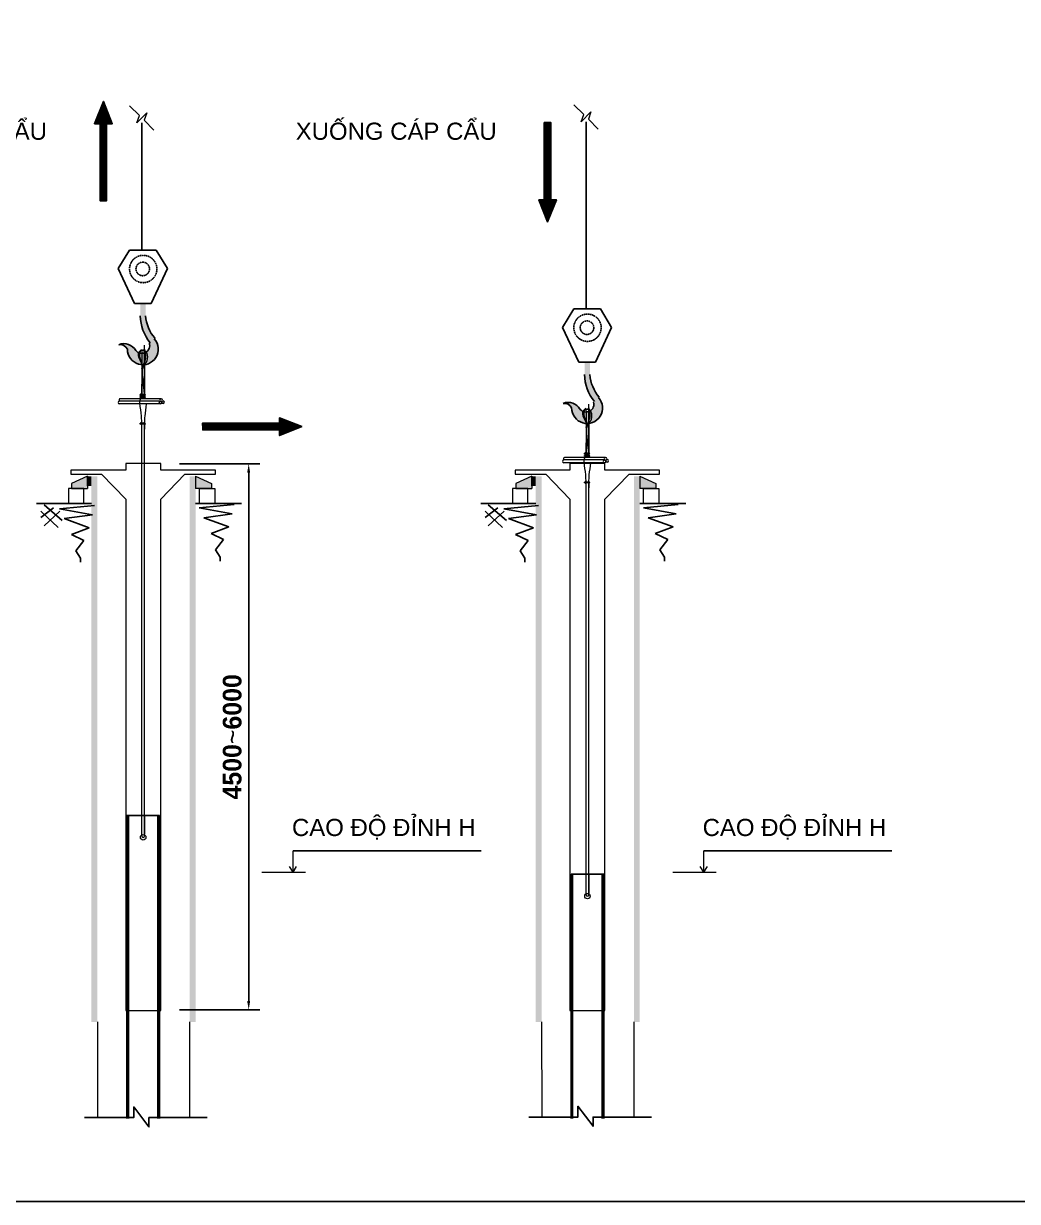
# Model space of a CAD drawing. Header units: millimetres. Extents: x -346728 to 1320345, y -537202 to -385966.
# Drawn here: x 1057717 to 1075513, y -455391 to -434298 of the extents above; entities that cross this region are included whole.
import ezdxf

# ---------------------------------------------------------------- set-up
doc = ezdxf.new("R2010")
doc.units = ezdxf.units.MM
doc.header["$LTSCALE"] = 100
doc.linetypes.add('DASHED2', pattern=[0.375, 0.25, -0.125])
doc.linetypes.add('HIDDEN', pattern=[9.525, 6.35, -3.175])
for name, color, linetype in [('9', 9, 'Continuous'), ('A-TEXT', 7, 'Continuous'), ('COT-THEP', 1, 'Continuous'), ('DUONG-BAO', 2, 'Continuous'), ('hiden', 8, 'HIDDEN'), ('NET', 1, 'Continuous'), ('ONGVACH', 5, 'Continuous')]:
    doc.layers.add(name, color=color, linetype=linetype)
doc.layers.add('cua', color=44, linetype='Continuous', lineweight=13)
doc.styles.add('2', font='VHAVAN.TTF')
doc.styles.add('VnArialH', font='VHARIAL.TTF')
doc.dimstyles.new('KT1', dxfattribs={"dimtxt": 250, "dimasz": 1000, "dimexe": 100, "dimexo": 100, "dimgap": 50, "dimtad": 1, "dimdec": 0, "dimzin": 2, "dimdsep": 46, "dimtxsty": 'Standard', "dimblk2": 'OBLIQUE', "dimcen": 0.09, "dimdle": 100, "dimclrt": 2, "dimadec": 0, "dimazin": 0, "dimtfac": 1, "dimtdec": 0, "dimtofl": 0, "dimtmove": 0, "dimatfit": 3, "dimfxl": 1, "dimtolj": 1, "dimtzin": 2, "dimarcsym": 0})

# ---------------------------------------------------------------- blocks, each defined once
blk = doc.blocks.new('*D302')
at = {"layer": 'A-TEXT', "color": 117, "lineweight": -2, "transparency": 16777216}
for p, q in [((1060507, -442183), (1061948, -442183)), ((1060507, -451959), (1061948, -451959))]:
    blk.add_line(p, q, dxfattribs=at)
at = {"layer": 'A-TEXT', "color": 21, "lineweight": -2, "transparency": 16777216}
blk.add_line((1061748, -442343), (1061748, -451799), dxfattribs=at)
at = {"layer": 'A-TEXT', "color": 21, "transparency": 16777216}
for points in [[(1061721, -442343), (1061775, -442343), (1061748, -442183)], [(1061721, -451799), (1061775, -451799), (1061748, -451959)]]:
    blk.add_solid(points, dxfattribs=at)
at = {"layer": 'DEFPOINTS', "color": 0, "transparency": 16777216}
for p in [(1060407, -442183), (1060407, -451959), (1061748, -451959)]:
    blk.add_point(p, dxfattribs=at)
at = {"layer": 'A-TEXT', "color": 2, "transparency": 16777216, "insert": (1061454, -447071), "char_height": 40, "attachment_point": 5, "rotation": 90, "style": '2'}
blk.add_mtext('\\A1;{\\f.VnAvantH|b1|i0|c0|p34;\\H8.333x;4500\\f.VnAvantH|b0|i0|c0|p34;~\\f.VnAvantH|b1|i0|c0|p34;\\H1.001x;6000}', dxfattribs=at)
blk = doc.blocks.new('LVL-KHUNGTEN')
blk.add_lwpolyline([(61073, 41093), (119124, 41093), (119124, 62), (61073, 62)], close=True)
at = {"layer": 'DEFPOINTS'}
blk.add_line((119124, 62), (61073, 62), dxfattribs=at)

msp = doc.modelspace()

# ---------------------------------------------------------------- hatches: boundary and pattern name
h = msp.add_hatch()
h.set_pattern_fill('ANSI37', color=256, scale=1.842586, style=0)
h.set_pattern_definition([(45, (1027449.9733, -501233.05662), (-0.1628631381, 0.1628631381), []), (135, (1027449.9733, -501233.05662), (-0.1628631381, -0.1628631381), [])])
h.paths.add_polyline_path([(1060049.7, -440329.3, 0.4139754), (1060073.5, -439938.4, -0.1675092), (1059902.2, -439531.9), (1059902.2, -439309.6), (1059852.5, -439309.6), (1059807.9, -439309.6), (1059807.9, -439531.9, 0.1669187), (1059983.7, -440014.8, -0.3748597), (1059903.6, -440183.3)])
h.paths.add_polyline_path([(1059903.6, -440183.3, -0.3256233), (1059740.6, -440146.9, 0.3838676), (1059435.4, -440040.1, -0.3456423), (1059588.9, -440121.9, 0.6465069), (1060049.7, -440329.3)])
h = msp.add_hatch()
h.set_pattern_fill('ANSI37', color=256, scale=1.842586, style=0)
h.set_pattern_definition([(45, (1035404.65733, -502284.96807), (-0.1628631381, 0.1628631381), []), (135, (1035404.65733, -502284.96807), (-0.1628631381, -0.1628631381), [])])
h.paths.add_polyline_path([(1068004.3, -441381.2, 0.4139754), (1068028.2, -440990.3, -0.1675092), (1067856.9, -440583.8), (1067856.9, -440361.6), (1067807.2, -440361.6), (1067762.6, -440361.6), (1067762.6, -440583.8, 0.1669187), (1067938.3, -441066.8, -0.3748597), (1067858.3, -441235.2)])
h.paths.add_polyline_path([(1067858.3, -441235.2, -0.3256233), (1067695.3, -441198.8, 0.3838676), (1067390.1, -441092.1, -0.3456423), (1067543.6, -441173.9, 0.6465069), (1068004.3, -441381.2)])
at = {"layer": 'COT-THEP'}
h = msp.add_hatch(dxfattribs=at)
h.set_pattern_fill('ANSI37', color=0, scale=5.896275, style=0)
h.set_pattern_definition([(315, (1044263.75164, -405755.99154), (-0.521162042, -0.521162042), []), (225, (1044263.75164, -405755.99154), (-0.521162042, 0.521162042), [])])
h.paths.add_polyline_path([(1059087, -436091.7), (1058986.9, -436091.7), (1059146, -435693.5), (1059305.1, -436091.7), (1059204.9, -436091.7), (1059204.9, -437471.7), (1059087, -437471.7)])
h = msp.add_hatch(dxfattribs=at)
h.set_pattern_fill('ANSI37', color=0, scale=5.896275, style=0)
h.set_pattern_definition([(45, (1052218.43566, -467788.87324), (-0.521162042, 0.521162042), []), (135, (1052218.43566, -467788.87324), (-0.521162042, -0.521162042), [])])
h.paths.add_polyline_path([(1067041.7, -437453.2), (1066941.5, -437453.2), (1067100.6, -437851.4), (1067259.7, -437453.2), (1067159.6, -437453.2), (1067159.6, -436073.1), (1067041.7, -436073.1)])
h = msp.add_hatch(dxfattribs=at)
h.set_pattern_fill('ANSI37', color=0, scale=5.896275, angle=-90, style=0)
h.set_pattern_definition([(225, (1092637.3561, -426633.7734), (-0.521162042, 0.521162042), []), (135, (1092637.3561, -426633.7734), (0.521162042, 0.521162042), [])])
h.paths.add_polyline_path([(1062301.6, -441457), (1062301.6, -441356.9), (1062699.8, -441516), (1062301.6, -441675.1), (1062301.6, -441574.9), (1060921.6, -441574.9), (1060921.6, -441457)])
for points in [[(1058848.4, -442577.3), (1058932.9, -442577.3), (1058932.9, -442403.7), (1058848.4, -442403.7)], [(1066803.1, -442577.3), (1066887.6, -442577.3), (1066887.6, -442403.7), (1066803.1, -442403.7)]]:
    msp.add_hatch(color=5, dxfattribs=at).paths.add_polyline_path(points)
at = {"layer": 'cua'}
for points in [[(1058863.4, -442403.6), (1058863.4, -442625.3), (1058575.3, -442625.3), (1058575.3, -442536.8)], [(1060796.4, -442403.6), (1060796.4, -442625.3), (1061084.5, -442625.3), (1061084.5, -442536.8)], [(1066818.1, -442403.6), (1066818.1, -442625.3), (1066530, -442625.3), (1066530, -442536.8)], [(1068751.1, -442403.6), (1068751.1, -442625.3), (1069039.2, -442625.3), (1069039.2, -442536.8)]]:
    msp.add_hatch(color=256, dxfattribs=at).paths.add_polyline_path(points)

# ---------------------------------------------------------------- linework, layer by layer
at = {"color": 7}
for p, q in [((1058986.9, -436091.7, -881.1), (1059146, -435693.5, -881.1)), ((1059305.1, -436091.7, -881.1), (1059146, -435693.5, -881.1)), ((1059087, -436091.7, -881.1), (1058986.9, -436091.7, -881.1)), ((1059087, -437471.7, -881.1), (1059087, -436091.7, -881.1)), ((1059204.9, -437471.7, -881.1), (1059204.9, -436091.7, -881.1)), ((1059204.9, -436091.7, -881.1), (1059305.1, -436091.7, -881.1)), ((1067041.7, -436073.1, -881.1), (1067041.7, -437453.2, -881.1)), ((1067041.7, -436073.1, -881.1), (1067159.6, -436073.1, -881.1)), ((1067159.6, -436073.1, -881.1), (1067159.6, -437453.2, -881.1)), ((1066941.5, -437453.2, -881.1), (1067100.6, -437851.4, -881.1)), ((1067041.7, -437453.2, -881.1), (1066941.5, -437453.2, -881.1)), ((1067259.7, -437453.2, -881.1), (1067100.6, -437851.4, -881.1)), ((1067159.6, -437453.2, -881.1), (1067259.7, -437453.2, -881.1)), ((1059087, -437471.7, -881.1), (1059204.9, -437471.7, -881.1)), ((1060921.6, -441457, -881.1), (1062301.6, -441457, -881.1)), ((1062301.6, -441356.9, -881.1), (1062699.8, -441516, -881.1)), ((1062301.6, -441457, -881.1), (1062301.6, -441356.9, -881.1)), ((1062301.6, -441457, -881.1), (1062301.6, -441574.9, -881.1)), ((1060921.6, -441574.9, -881.1), (1062301.6, -441574.9, -881.1)), ((1062301.6, -441675.1, -881.1), (1062699.8, -441516, -881.1)), ((1062301.6, -441574.9, -881.1), (1062301.6, -441675.1, -881.1))]:
    msp.add_line(p, q, dxfattribs=at)
at = {"color": 2}
for p, q in [((1059613.1, -438353.8, -881.1), (1059412.9, -438687.2, -881.1)), ((1059857.8, -438353.8, -881.1), (1059613.1, -438353.8, -881.1)), ((1059847.2, -438353.8, -881.1), (1060091.9, -438353.8, -881.1)), ((1060091.9, -438353.8, -881.1), (1060292.1, -438687.2, -881.1)), ((1059412.9, -438687.2, -881.1), (1059702.1, -439309.6, -881.1)), ((1060292.1, -438687.2, -881.1), (1060002.9, -439309.6, -881.1)), ((1067567.8, -439405.7, -881.1), (1067367.6, -439739.1, -881.1)), ((1067812.4, -439405.7, -881.1), (1067567.8, -439405.7, -881.1)), ((1067801.9, -439405.7, -881.1), (1068046.6, -439405.7, -881.1)), ((1068046.6, -439405.7, -881.1), (1068246.8, -439739.1, -881.1)), ((1067367.6, -439739.1, -881.1), (1067656.7, -440361.6, -881.1)), ((1068246.8, -439739.1, -881.1), (1067957.6, -440361.6, -881.1))]:
    msp.add_line(p, q, dxfattribs=at)
at = {"color": 8}
for p, q in [((1058985, -442928.7, -881.1), (1058360.6, -442987.6, -881.1)), ((1061486, -442911.4, -881.1), (1060861.6, -442970.3, -881.1)), ((1066939.7, -442928.7, -881.1), (1066315.3, -442987.6, -881.1)), ((1069440.7, -442911.4, -881.1), (1068816.3, -442970.3, -881.1)), ((1058253, -442972.2, -881.1), (1058028.2, -443140.7, -881.1)), ((1058365.4, -443028.4, -881.1), (1058084.4, -443295.1, -881.1)), ((1058360.6, -442987.6, -881.1), (1058949.7, -443093.6, -881.1)), ((1058949.7, -443093.6, -881.1), (1058443.1, -443164.2, -881.1)), ((1060861.6, -442970.3, -881.1), (1061450.7, -443076.2, -881.1)), ((1061450.7, -443076.2, -881.1), (1060944.1, -443146.9, -881.1)), ((1060944.1, -443146.9, -881.1), (1061391.8, -443311.7, -881.1)), ((1066207.7, -442972.2, -881.1), (1065982.9, -443140.7, -881.1)), ((1066320.1, -443028.4, -881.1), (1066039.1, -443295.1, -881.1)), ((1066315.3, -442987.6, -881.1), (1066904.4, -443093.6, -881.1)), ((1066904.4, -443093.6, -881.1), (1066397.8, -443164.2, -881.1)), ((1068816.3, -442970.3, -881.1), (1069405.4, -443076.2, -881.1)), ((1069405.4, -443076.2, -881.1), (1068898.8, -443146.9, -881.1)), ((1068898.8, -443146.9, -881.1), (1069346.5, -443311.7, -881.1)), ((1058443.1, -443164.2, -881.1), (1058890.8, -443329, -881.1)), ((1058890.8, -443329, -881.1), (1058572.7, -443446.7, -881.1)), ((1061391.8, -443311.7, -881.1), (1061073.7, -443429.4, -881.1)), ((1066397.8, -443164.2, -881.1), (1066845.5, -443329, -881.1)), ((1066845.5, -443329, -881.1), (1066527.4, -443446.7, -881.1)), ((1069346.5, -443311.7, -881.1), (1069028.4, -443429.4, -881.1)), ((1058572.7, -443446.7, -881.1), (1058796.5, -443552.7, -881.1)), ((1058796.5, -443552.7, -881.1), (1058655.2, -443741.1, -881.1)), ((1061073.7, -443429.4, -881.1), (1061297.5, -443535.4, -881.1)), ((1061297.5, -443535.4, -881.1), (1061156.1, -443723.8, -881.1)), ((1066527.4, -443446.7, -881.1), (1066751.2, -443552.7, -881.1)), ((1066751.2, -443552.7, -881.1), (1066609.8, -443741.1, -881.1)), ((1069028.4, -443429.4, -881.1), (1069252.2, -443535.4, -881.1)), ((1069252.2, -443535.4, -881.1), (1069110.8, -443723.8, -881.1)), ((1058655.2, -443741.1, -881.1), (1058737.6, -443870.6, -881.1)), ((1061156.1, -443723.8, -881.1), (1061238.6, -443853.3, -881.1)), ((1066609.8, -443741.1, -881.1), (1066692.3, -443870.6, -881.1)), ((1069110.8, -443723.8, -881.1), (1069193.3, -443853.3, -881.1)), ((1058737.6, -443870.6, -881.1), (1058737.6, -443941.2, -881.1)), ((1061238.6, -443853.3, -881.1), (1061238.6, -443923.9, -881.1)), ((1066692.3, -443870.6, -881.1), (1066692.3, -443941.2, -881.1)), ((1069193.3, -443853.3, -881.1), (1069193.3, -443923.9, -881.1))]:
    msp.add_line(p, q, dxfattribs=at)
at = {"color": 8, "elevation": -881.1}
for points in [[(1058407.6, -443196.9), (1058084.4, -442916)], [(1066362.2, -443196.9), (1066039.1, -442916)], [(1058337.3, -443323.2), (1058028.2, -443028.4)], [(1066292, -443323.2), (1065982.9, -443028.4)]]:
    msp.add_lwpolyline(points, dxfattribs=at)
at = {"color": 6}
for centre, radius, start, end in [((1060598.9, -439517.5, -881.1), 791.1, 181.04514, 218.95063), ((1060577.5, -439486.7, -881.1), 676.8, 183.82825, 221.64453), ((1059852.7, -440130.6, -881.1), 277, 180, 42.02472), ((1059515.5, -440271.6, -881.1), 241.6, 28.72165, 112.72237), ((1059446.8, -440187.5, -881.1), 140.9, 23.81694, 100.0862), ((1059833.9, -440061.8, -881.1), 141.9, 221.34047, 15.68229), ((1068553.6, -440569.4, -881.1), 791.1, 181.04514, 218.95063), ((1068532.2, -440538.7, -881.1), 676.8, 183.82825, 221.64453), ((1067807.4, -441182.5, -881.1), 277, 180, 42.02472), ((1067470.2, -441323.5, -881.1), 241.6, 28.72165, 112.72237), ((1067401.5, -441239.4, -881.1), 140.9, 23.81694, 100.0862), ((1067788.5, -441113.7, -881.1), 141.9, 221.34047, 15.68229)]:
    msp.add_arc(centre, radius, start, end, dxfattribs=at)
at = {"layer": '9'}
for p, q in [((1059834, -438362.4, -881.1), (1059834, -436078.6, -881.1)), ((1067788.7, -439414.4, -881.1), (1067788.7, -436060, -881.1))]:
    msp.add_line(p, q, dxfattribs=at)
at = {"layer": 'A-TEXT', "color": 2}
for p, q in [((1062542, -449110.9, -881.1), (1065910, -449110.9, -881.1)), ((1069895.4, -449110.9, -881.1), (1073263.4, -449110.9, -881.1))]:
    msp.add_line(p, q, dxfattribs=at)
at = {"layer": 'COT-THEP', "color": 10}
for p, q in [((1057947.3, -442890.1, -881.1), (1058933.2, -442890.1, -881.1)), ((1060796.4, -442890.1, -881.1), (1061622.5, -442890.1, -881.1)), ((1065902, -442890.1, -881.1), (1066887.9, -442890.1, -881.1)), ((1068751.1, -442890.1, -881.1), (1069577.2, -442890.1, -881.1)), ((1059564.8, -448479.4, -881.1), (1059564.8, -453903.5, -881.1)), ((1060153.4, -448479.4, -881.1), (1059564.8, -448479.4, -881.1)), ((1059594.2, -448479.4, -881.1), (1059594.2, -453903.5, -881.1)), ((1060123.9, -448479.4, -881.1), (1060123.9, -453682.4, -881.1)), ((1060153.4, -448479.4, -881.1), (1060153.4, -453653, -881.1)), ((1067519.5, -449531.3, -881.1), (1067519.5, -453903.5, -881.1)), ((1068108.1, -449531.3, -881.1), (1067519.5, -449531.3, -881.1)), ((1067548.9, -449531.3, -881.1), (1067548.9, -453903.5, -881.1)), ((1068078.6, -449531.3, -881.1), (1068078.6, -453903.5, -881.1)), ((1068108.1, -449531.3, -881.1), (1068108.1, -453903.5, -881.1)), ((1060123.9, -453381.5, -881.1), (1060123.9, -453903.5, -881.1)), ((1060153.4, -453352.1, -881.1), (1060153.4, -453903.5, -881.1))]:
    msp.add_line(p, q, dxfattribs=at)
at = {"layer": 'cua'}
for p, q in [((1067571.7, -435753.1, -881.1), (1067747.1, -435928.5, -881.1)), ((1059617, -435771.6, -881.1), (1059792.4, -435947, -881.1)), ((1059745.2, -436077, -881.1), (1059922.3, -435899.9, -881.1)), ((1059745.2, -436077, -881.1), (1059792.4, -435947, -881.1)), ((1059922.3, -435899.9, -881.1), (1059875.2, -436029.8, -881.1)), ((1067699.9, -436058.4, -881.1), (1067877, -435881.3, -881.1)), ((1067699.9, -436058.4, -881.1), (1067747.1, -435928.5, -881.1)), ((1067877, -435881.3, -881.1), (1067829.9, -436011.3, -881.1)), ((1059875.2, -436029.8, -881.1), (1060050.6, -436205.2, -881.1)), ((1067829.9, -436011.3, -881.1), (1068005.3, -436186.7, -881.1)), ((1059834.6, -440176.9, -881.1), (1059834.6, -440995.2, -881.1)), ((1059883.6, -440995.2, -881.1), (1059883.6, -440059.4, -881.1)), ((1059883.6, -440127.9, -881.1), (1059883.6, -440995.2, -881.1)), ((1060182.3, -441015.8, -881.1), (1059446.6, -441015.8, -881.1)), ((1059818.5, -440940, -881.1), (1059808, -440940, -881.1)), ((1059808, -440956.5, -881.1), (1059808, -440940, -881.1)), ((1059818.5, -440956.5, -881.1), (1059808, -440956.5, -881.1)), ((1059818.5, -440978.8, -881.1), (1059808, -440978.8, -881.1)), ((1059808, -440995.2, -881.1), (1059808, -440978.8, -881.1)), ((1059818.5, -440995.2, -881.1), (1059808, -440995.2, -881.1)), ((1059818.5, -440931.8, -881.1), (1059818.5, -440964.7, -881.1)), ((1059828.5, -440931.8, -881.1), (1059818.5, -440931.8, -881.1)), ((1059828.5, -440964.7, -881.1), (1059818.5, -440964.7, -881.1)), ((1059818.5, -440970.6, -881.1), (1059818.5, -441003.4, -881.1)), ((1059828.5, -440970.6, -881.1), (1059818.5, -440970.6, -881.1)), ((1059828.5, -441003.4, -881.1), (1059818.5, -441003.4, -881.1)), ((1059828.5, -440931.8, -881.1), (1059828.5, -440964.7, -881.1)), ((1059891.8, -440940, -881.1), (1059828.5, -440940, -881.1)), ((1059891.8, -440956.5, -881.1), (1059828.5, -440956.5, -881.1)), ((1059828.5, -440970.6, -881.1), (1059828.5, -441003.4, -881.1)), ((1059891.8, -440978.8, -881.1), (1059828.5, -440978.8, -881.1)), ((1059891.8, -440995.2, -881.1), (1059828.5, -440995.2, -881.1)), ((1059834.6, -440978.8, -881.1), (1059834.6, -440956.5, -881.1)), ((1059883.6, -440978.8, -881.1), (1059883.6, -440956.5, -881.1)), ((1060163.7, -441061.5, -881.1), (1059433.7, -441061.5, -881.1)), ((1060165.7, -441110.5, -881.1), (1059435.7, -441110.5, -881.1)), ((1060214.4, -441101.2, -881.1), (1060185, -441101.2, -881.1)), ((1067789.3, -441228.8, -881.1), (1067789.3, -442047.1, -881.1)), ((1067838.3, -442047.1, -881.1), (1067838.3, -441111.3, -881.1)), ((1067838.3, -441179.8, -881.1), (1067838.3, -442047.1, -881.1)), ((1059818.5, -441456.3, -881.1), (1059808, -441456.3, -881.1)), ((1059808, -441472.7, -881.1), (1059808, -441456.3, -881.1)), ((1059818.5, -441448.1, -881.1), (1059818.5, -441480.9, -881.1)), ((1059828.5, -441448.1, -881.1), (1059818.5, -441448.1, -881.1)), ((1059828.5, -441448.1, -881.1), (1059828.5, -441480.9, -881.1)), ((1059891.8, -441456.3, -881.1), (1059828.5, -441456.3, -881.1)), ((1059834.6, -441456.3, -881.1), (1059834.6, -441472.7, -881.1)), ((1059883.6, -448479.4, -881.1), (1059883.6, -441456.3, -881.1)), ((1059883.6, -441456.3, -881.1), (1059883.6, -441559.4, -881.1)), ((1059818.5, -441472.7, -881.1), (1059808, -441472.7, -881.1)), ((1059828.5, -441480.9, -881.1), (1059818.5, -441480.9, -881.1)), ((1059891.8, -441472.7, -881.1), (1059828.5, -441472.7, -881.1)), ((1059834.6, -448847.3, -881.1), (1059834.6, -441472.7, -881.1)), ((1059883.6, -441510.4, -881.1), (1059883.6, -441472.7, -881.1)), ((1068137, -442067.7, -881.1), (1067401.3, -442067.7, -881.1)), ((1067773.1, -441991.9, -881.1), (1067762.7, -441991.9, -881.1)), ((1067762.7, -442008.4, -881.1), (1067762.7, -441991.9, -881.1)), ((1067773.1, -442008.4, -881.1), (1067762.7, -442008.4, -881.1)), ((1067773.1, -442030.7, -881.1), (1067762.7, -442030.7, -881.1)), ((1067762.7, -442047.1, -881.1), (1067762.7, -442030.7, -881.1)), ((1067773.1, -442047.1, -881.1), (1067762.7, -442047.1, -881.1)), ((1067773.1, -441983.7, -881.1), (1067773.1, -442016.6, -881.1)), ((1067783.2, -441983.7, -881.1), (1067773.1, -441983.7, -881.1)), ((1067783.2, -442016.6, -881.1), (1067773.1, -442016.6, -881.1)), ((1067773.1, -442022.5, -881.1), (1067773.1, -442055.3, -881.1)), ((1067783.2, -442022.5, -881.1), (1067773.1, -442022.5, -881.1)), ((1067783.2, -442055.3, -881.1), (1067773.1, -442055.3, -881.1)), ((1067783.2, -441983.7, -881.1), (1067783.2, -442016.6, -881.1)), ((1067846.5, -441991.9, -881.1), (1067783.2, -441991.9, -881.1)), ((1067846.5, -442008.4, -881.1), (1067783.2, -442008.4, -881.1)), ((1067783.2, -442022.5, -881.1), (1067783.2, -442055.3, -881.1)), ((1067846.5, -442030.7, -881.1), (1067783.2, -442030.7, -881.1)), ((1067846.5, -442047.1, -881.1), (1067783.2, -442047.1, -881.1)), ((1067789.3, -442030.7, -881.1), (1067789.3, -442008.4, -881.1)), ((1067838.3, -442030.7, -881.1), (1067838.3, -442008.4, -881.1)), ((1068118.4, -442113.4, -881.1), (1067388.4, -442113.4, -881.1)), ((1068120.4, -442162.4, -881.1), (1067390.4, -442162.4, -881.1)), ((1068169.1, -442153.1, -881.1), (1068139.7, -442153.1, -881.1)), ((1058863.4, -442403.6, -881.1), (1058575.3, -442536.8, -881.1)), ((1058863.4, -442403.6, -881.1), (1058863.4, -442625.3, -881.1)), ((1060796.4, -442403.6, -881.1), (1061084.5, -442536.8, -881.1)), ((1060796.4, -442403.6, -881.1), (1060796.4, -442625.3, -881.1)), ((1066818.1, -442403.6, -881.1), (1066530, -442536.8, -881.1)), ((1066818.1, -442403.6, -881.1), (1066818.1, -442625.3, -881.1)), ((1067773.1, -442508.2, -881.1), (1067762.7, -442508.2, -881.1)), ((1067762.7, -442524.6, -881.1), (1067762.7, -442508.2, -881.1)), ((1067773.1, -442500, -881.1), (1067773.1, -442532.9, -881.1)), ((1067783.2, -442500, -881.1), (1067773.1, -442500, -881.1)), ((1067783.2, -442500, -881.1), (1067783.2, -442532.9, -881.1)), ((1067846.5, -442508.2, -881.1), (1067783.2, -442508.2, -881.1)), ((1067789.3, -442508.2, -881.1), (1067789.3, -442524.6, -881.1)), ((1067838.3, -449531.3, -881.1), (1067838.3, -442508.2, -881.1)), ((1067838.3, -442508.2, -881.1), (1067838.3, -442611.4, -881.1)), ((1068751.1, -442403.6, -881.1), (1069039.2, -442536.8, -881.1)), ((1068751.1, -442403.6, -881.1), (1068751.1, -442625.3, -881.1)), ((1058575.3, -442536.8, -881.1), (1058575.3, -442625.3, -881.1)), ((1058575.3, -442625.3, -881.1), (1058863.4, -442625.3, -881.1)), ((1061084.5, -442625.3, -881.1), (1060796.4, -442625.3, -881.1)), ((1061084.5, -442536.8, -881.1), (1061084.5, -442625.3, -881.1)), ((1066530, -442536.8, -881.1), (1066530, -442625.3, -881.1)), ((1066530, -442625.3, -881.1), (1066818.1, -442625.3, -881.1)), ((1067773.1, -442524.6, -881.1), (1067762.7, -442524.6, -881.1)), ((1067783.2, -442532.9, -881.1), (1067773.1, -442532.9, -881.1)), ((1067846.5, -442524.6, -881.1), (1067783.2, -442524.6, -881.1)), ((1067789.3, -449899.2, -881.1), (1067789.3, -442524.6, -881.1)), ((1067838.3, -442562.3, -881.1), (1067838.3, -442524.6, -881.1)), ((1069039.2, -442625.3, -881.1), (1068751.1, -442625.3, -881.1)), ((1069039.2, -442536.8, -881.1), (1069039.2, -442625.3, -881.1)), ((1059564.8, -448479.4, -881.1), (1060153.4, -448479.4, -881.1)), ((1059883.6, -448847.3, -881.1), (1059883.6, -448829.3, -881.1)), ((1062542, -449493.1, -881.1), (1062542, -449110.9, -881.1)), ((1069895.4, -449493.1, -881.1), (1069895.4, -449110.9, -881.1)), ((1062542, -449493.1, -881.1), (1062476.6, -449393.4, -881.1)), ((1062542, -449493.1, -881.1), (1062607.3, -449393.4, -881.1)), ((1069895.4, -449493.1, -881.1), (1069830, -449393.4, -881.1)), ((1069895.4, -449493.1, -881.1), (1069960.7, -449393.4, -881.1)), ((1061986.5, -449493.1, -881.1), (1062766.6, -449493.1, -881.1)), ((1067519.5, -449531.3, -881.1), (1068108.1, -449531.3, -881.1)), ((1069339.9, -449493.1, -881.1), (1070120, -449493.1, -881.1)), ((1067838.3, -449899.2, -881.1), (1067838.3, -449881.2, -881.1)), ((1059039.3, -452177.1, -881.1), (1059039.9, -453890.2, -881.1)), ((1060690.1, -452176.8, -881.1), (1060690.6, -453889.7, -881.1)), ((1066994, -452177.1, -881.1), (1066994.5, -453890.2, -881.1)), ((1068644.8, -452176.8, -881.1), (1068645.3, -453889.7, -881.1))]:
    msp.add_line(p, q, dxfattribs=at)
at = {"layer": 'cua', "elevation": -881.1}
for points in [[(1059545.6, -451970.1), (1060172.6, -451970.1), (1060172.6, -442817.6), (1060605.3, -442369.8), (1061152.2, -442369.8), (1061152.2, -442296.3), (1060172.6, -442296.3), (1060172.6, -442173.9), (1059545.6, -442173.9), (1059545.6, -442296.3), (1058566, -442296.3), (1058566, -442369.8), (1059112.8, -442369.8), (1059545.6, -442817.6)], [(1067500.3, -451970.1), (1068127.3, -451970.1), (1068127.3, -442817.6), (1068560, -442369.8), (1069106.9, -442369.8), (1069106.9, -442296.3), (1068127.3, -442296.3), (1068127.3, -442173.9), (1067500.3, -442173.9), (1067500.3, -442296.3), (1066520.7, -442296.3), (1066520.7, -442369.8), (1067067.5, -442369.8), (1067500.3, -442817.6)], [(1058794.1, -442625.3), (1058519.7, -442625.3), (1058519.7, -442890.1), (1058794.1, -442890.1)], [(1060865.8, -442625.3), (1061140.2, -442625.3), (1061140.2, -442890.1), (1060865.8, -442890.1)], [(1066748.8, -442625.3), (1066474.4, -442625.3), (1066474.4, -442890.1), (1066748.8, -442890.1)], [(1068820.5, -442625.3), (1069094.9, -442625.3), (1069094.9, -442890.1), (1068820.5, -442890.1)]]:
    msp.add_lwpolyline(points, close=True, dxfattribs=at)
at = {"layer": 'cua'}
for centre in [(1059859.1, -448871.8, -881.1), (1067813.8, -449923.7, -881.1)]:
    msp.add_circle(centre, 49, dxfattribs=at)
for centre, radius, start, end in [((1059452.2, -441040.3, -881.1), 24.5, 90, 240.04458), ((1059891.8, -440948.2, -881.1), 8.21, 270, 90), ((1059891.8, -440987, -881.1), 8.21, 270, 90), ((1060182.3, -441040.3, -881.1), 24.5, 90, 270), ((1060182.3, -441040.3, -881.1), 24.5, 270, 90), ((1059435.7, -441086, -881.1), 24.5, 90, 270), ((1059435.7, -441086, -881.1), 24.5, 85.36161, 90), ((1060165.7, -441086, -881.1), 24.5, 90, 270), ((1060165.7, -441086, -881.1), 24.5, 270, 90), ((1060214.4, -441076.6, -881.1), 24.5, 90, 270), ((1060214.4, -441076.6, -881.1), 24.5, 270, 90), ((1059891.8, -441464.5, -881.1), 8.21, 270, 90), ((1067406.9, -442092.2, -881.1), 24.5, 90, 240.04458), ((1067846.5, -442000.2, -881.1), 8.21, 270, 90), ((1067846.5, -442038.9, -881.1), 8.21, 270, 90), ((1068137, -442092.2, -881.1), 24.5, 90, 270), ((1068137, -442092.2, -881.1), 24.5, 270, 90), ((1067390.4, -442137.9, -881.1), 24.5, 90, 270), ((1067390.4, -442137.9, -881.1), 24.5, 85.36161, 90), ((1068120.4, -442137.9, -881.1), 24.5, 90, 270), ((1068120.4, -442137.9, -881.1), 24.5, 270, 90), ((1068169.1, -442128.5, -881.1), 24.5, 90, 270), ((1068169.1, -442128.5, -881.1), 24.5, 270, 90), ((1067846.5, -442516.4, -881.1), 8.21, 270, 90), ((1059859.1, -448847.3, -881.1), 24.5, 180, 0), ((1067813.8, -449899.2, -881.1), 24.5, 180, 0)]:
    msp.add_arc(centre, radius, start, end, dxfattribs=at)
for points in [[(1059883.6, -440940), (1059877.2, -440878), (1059865.2, -440788.4), (1059856.8, -440663.6), (1059870.5, -440416), (1059919.9, -440359.3), (1059872.7, -440149.2), (1059783.1, -440187.7), (1059846.9, -440424.1), (1059852, -440444.9), (1059852.4, -440448.2), (1059844.6, -440445.6), (1059848.3, -440453.4), (1059840.2, -440455.2), (1059843.5, -440464.3), (1059834.1, -440466), (1059835, -440489.3)], [(1059834.6, -440940), (1059837.2, -440846.3), (1059836.4, -440782.4), (1059843.3, -440689.4), (1059877, -440376.3), (1059892.5, -440343.9), (1059859.8, -440156.9), (1059828.8, -440159.8), (1059829.1, -440377.7), (1059855.4, -440434.7), (1059856.5, -440438.3), (1059853.6, -440440), (1059855.7, -440442.8), (1059850.8, -440446.6), (1059854.4, -440449.6), (1059848.1, -440455.7), (1059853, -440460.8), (1059840.1, -440482.2)], [(1059836.7, -441456.3), (1059834.5, -441422.4), (1059828.5, -441327), (1059801.8, -441098.9), (1059811.8, -441025.3), (1059836.7, -440995.2)], [(1067838.3, -441991.9), (1067831.9, -441929.9), (1067819.9, -441840.3), (1067811.4, -441715.5), (1067825.2, -441467.9), (1067874.6, -441411.2), (1067827.4, -441201.1), (1067737.8, -441239.6), (1067801.6, -441476), (1067806.7, -441496.8), (1067807.1, -441500.1), (1067799.3, -441497.5), (1067802.9, -441505.3), (1067794.9, -441507.1), (1067798.2, -441516.2), (1067788.8, -441517.9), (1067789.7, -441541.2)], [(1067789.3, -441991.9), (1067791.9, -441898.2), (1067791.1, -441834.3), (1067798, -441741.3), (1067831.6, -441428.2), (1067847.1, -441395.8), (1067814.4, -441208.9), (1067783.5, -441211.7), (1067783.8, -441429.6), (1067810.1, -441486.6), (1067811.2, -441490.3), (1067808.3, -441491.9), (1067810.4, -441494.7), (1067805.5, -441498.5), (1067809.1, -441501.5), (1067802.8, -441507.6), (1067807.7, -441512.7), (1067794.8, -441534.1)], [(1067791.4, -442508.2), (1067789.2, -442474.3), (1067783.2, -442378.9), (1067756.5, -442150.8), (1067766.5, -442077.2), (1067791.4, -442047.1)]]:
    msp.add_spline(points, degree=3, dxfattribs=at)
for points in [[(1059902.2, -441015.8), (1059896.8, -441008.5), (1059890.2, -441001.9), (1059883.6, -440995.2)], [(1067856.9, -442067.7), (1067851.5, -442060.5), (1067844.9, -442053.8), (1067838.3, -442047.1)]]:
    msp.add_open_spline(points, degree=3, dxfattribs=at)
for points in [[(1059883.6, -441456.3), (1059884.4, -441445), (1059887.2, -441401.9), (1059892, -441285.2), (1059912.7, -441185.9), (1059917.8, -441110.5)], [(1067838.3, -442508.2), (1067839, -442496.9), (1067841.9, -442453.9), (1067846.7, -442337.1), (1067867.4, -442237.8), (1067872.5, -442162.4)]]:
    msp.add_open_spline(points, degree=3, knots=[0, 0, 0, 0, 33.1748935, 126.6187823, 340.0445349, 340.0445349, 340.0445349, 340.0445349], dxfattribs=at)
at = {"layer": 'DUONG-BAO', "color": 2}
for p, q in [((1059702.1, -439309.6, -881.1), (1060002.9, -439309.6, -881.1)), ((1067656.7, -440361.6, -881.1), (1067957.6, -440361.6, -881.1))]:
    msp.add_line(p, q, dxfattribs=at)
at = {"layer": 'DUONG-BAO', "color": 6}
for p, q in [((1059773.7, -440190.3, -881.1), (1059831.2, -440132.8, -881.1)), ((1067728.4, -441242.2, -881.1), (1067785.9, -441184.7, -881.1))]:
    msp.add_line(p, q, dxfattribs=at)
at = {"layer": 'DUONG-BAO', "color": 7, "linetype": 'DASHED2'}
for centre, radius in [((1059859.9, -438693.4, -881.1), 244.9), ((1059851.3, -438692.4, -881.1), 121), ((1067814.5, -439745.3, -881.1), 244.9), ((1067806, -439744.3, -881.1), 121)]:
    msp.add_circle(centre, radius, dxfattribs=at)
at = {"layer": 'hiden', "ltscale": 2}
for p, q in [((1059883.6, -448817.3, -881.1), (1059883.6, -448491.5, -881.1)), ((1067838.3, -449869.2, -881.1), (1067838.3, -449543.5, -881.1))]:
    msp.add_line(p, q, dxfattribs=at)
at = {"layer": 'NET', "color": 8, "elevation": -881.1}
for points in [[(1066763.2, -453878.7), (1067644, -453878.7), (1067644, -453686.2), (1067914.9, -454044.7), (1067914.9, -453878.7), (1068961.5, -453878.7)], [(1058808.5, -453889.7), (1059689.3, -453889.7), (1059689.3, -453697.1), (1059960.3, -454055.6), (1059960.3, -453889.7), (1061006.8, -453889.7)]]:
    msp.add_lwpolyline(points, dxfattribs=at)
at = {"layer": 'ONGVACH', "color": 5}
for points in [[(1058933.2, -442403.8, -881.1), (1059039.3, -442404, -881.1), (1058933.2, -452177.1, -881.1), (1059039.3, -452177.1, -881.1)], [(1060690.6, -452176.8, -881.1), (1060796.4, -452177.1, -881.1), (1060690.3, -442403.5, -881.1), (1060796.4, -442403.6, -881.1)], [(1066887.9, -442403.8, -881.1), (1066994, -442404, -881.1), (1066887.9, -452177.1, -881.1), (1066994, -452177.1, -881.1)], [(1068645.3, -452176.8, -881.1), (1068751.1, -452177.1, -881.1), (1068645, -442403.5, -881.1), (1068751.1, -442403.6, -881.1)]]:
    msp.add_solid(points, dxfattribs=at)

# ---------------------------------------------------------------- block references
at = {"xscale": 1.216631744522601, "yscale": 1.216631744522601, "zscale": 1.216631744522601}
msp.add_blockref('LVL-KHUNGTEN', (940467.2, -455466, -881.1), dxfattribs=at)

# ---------------------------------------------------------------- texts
at = {"layer": 'A-TEXT', "color": 2, "style": 'VnArialH'}
for s, p in [('Lªn c¸p cÈu', (1055276.6, -436379.7, -881.1)), ('Xuèng c¸p cÈu', (1062589.9, -436379.7, -881.1)), ('Cao ®é ®Ønh H', (1062522.9, -448847.2, -881.1)), ('Cao ®é ®Ønh H', (1069876.3, -448847.2, -881.1))]:
    msp.add_text(s, height=307.098, dxfattribs=at).set_placement(p)

# ---------------------------------------------------------------- dimensions: what is measured, and where the dimension line sits
at = {"layer": 'A-TEXT', "color": 2}
dim = msp.add_aligned_dim(p1=(1060406.7, -442182.7, -881.1), p2=(1060406.7, -451959.1, -881.1), distance=1341.1, text='{\\f.VnAvantH|b1|i0|c0|p34;\\H8.333x;4500\\f.VnAvantH|b0|i0|c0|p34;~\\f.VnAvantH|b1|i0|c0|p34;\\H1.001x;6000}', dimstyle='KT1', override={"dimscale": 1, "dimtxt": 40, "dimasz": 160, "dimexe": 200, "dimgap": 120, "dimtoh": 1, "dimtxsty": '2', "dimsah": 0, "dimclrd": 21, "dimclre": 117, "dimtdec": 0, "dimatfit": 2}, dxfattribs=at)
dim.commit()
dim.dimension.update_dxf_attribs({"geometry": '*D302', "text_midpoint": (1061453.8, -447070.9, -881.1)})

doc.saveas('drawing.dxf')
